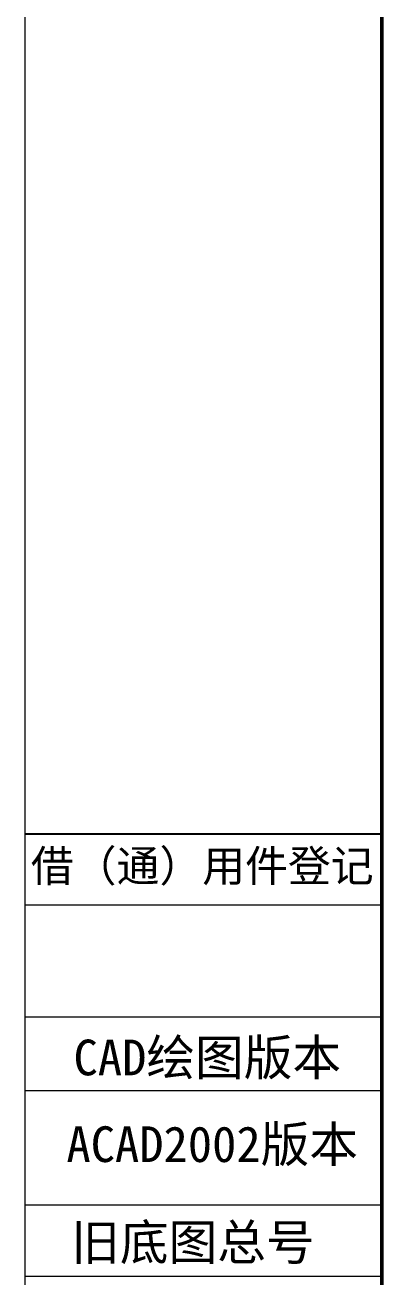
# Model space of a CAD drawing. Header units: millimetres. Extents: x 2517 to 6633, y 792 to 3241.
# Drawn here: x 3493.15 to 3501.15, y 1153.76 to 1181.8 of the extents above; entities that cross this region are included whole.
import ezdxf

# ---------------------------------------------------------------- set-up
doc = ezdxf.new("R2010")
doc.units = ezdxf.units.MM
for name, color, linetype, lineweight in [('实线', 7, 'Continuous', 25), ('引导线', 6, 'Continuous', 9), ('文本', 3, 'Continuous', 15), ('粗实线', 9, 'Continuous', 50)]:
    doc.layers.add(name, color=color, linetype=linetype, lineweight=lineweight)
doc.styles.get("Standard").update_dxf_attribs({"font": 'simfang.ttf'})

msp = doc.modelspace()

# ---------------------------------------------------------------- linework, layer by layer
at = {"layer": '实线'}
for p, q in [((3493.148, 1163.6854), (3501.148, 1163.6854)), ((3501.148, 1138.7254), (3501.148, 1156.6454)), ((3501.148, 1156.6454), (3501.148, 1138.7254))]:
    msp.add_line(p, q, dxfattribs=at)
at = {"layer": '引导线'}
for p, q in [((3493.148, 1137.1254), (3493.148, 1232.1654)), ((3501.148, 1162.0854), (3493.148, 1162.0854)), ((3501.148, 1159.5767), (3493.148, 1159.5767)), ((3501.148, 1157.9254), (3493.148, 1157.9254)), ((3501.148, 1155.3654), (3493.148, 1155.3654)), ((3501.148, 1153.7654), (3493.148, 1153.7654))]:
    msp.add_line(p, q, dxfattribs=at)
at = {"layer": '粗实线'}
msp.add_line((3501.148, 1138.7254), (3501.148, 1230.5654), dxfattribs=at)

# ---------------------------------------------------------------- texts
at = {"layer": '文本', "ltscale": 0.2, "attachment_point": 5}
for s, insert, char_height, width in [('借（通）用件登记', (3497.12, 1162.9193), 0.704, 16.361152), ('CAD绘图版本', (3497.2337, 1158.6277), 0.8, 24.255046), ('ACAD2002版本', (3497.3433, 1156.685), 0.8, 18.723046), ('旧底图总号', (3496.9104, 1154.4885), 0.8, 21.180297)]:
    msp.add_mtext(s, dxfattribs=dict(at, insert=insert, char_height=char_height, width=width))

doc.saveas('drawing.dxf')
